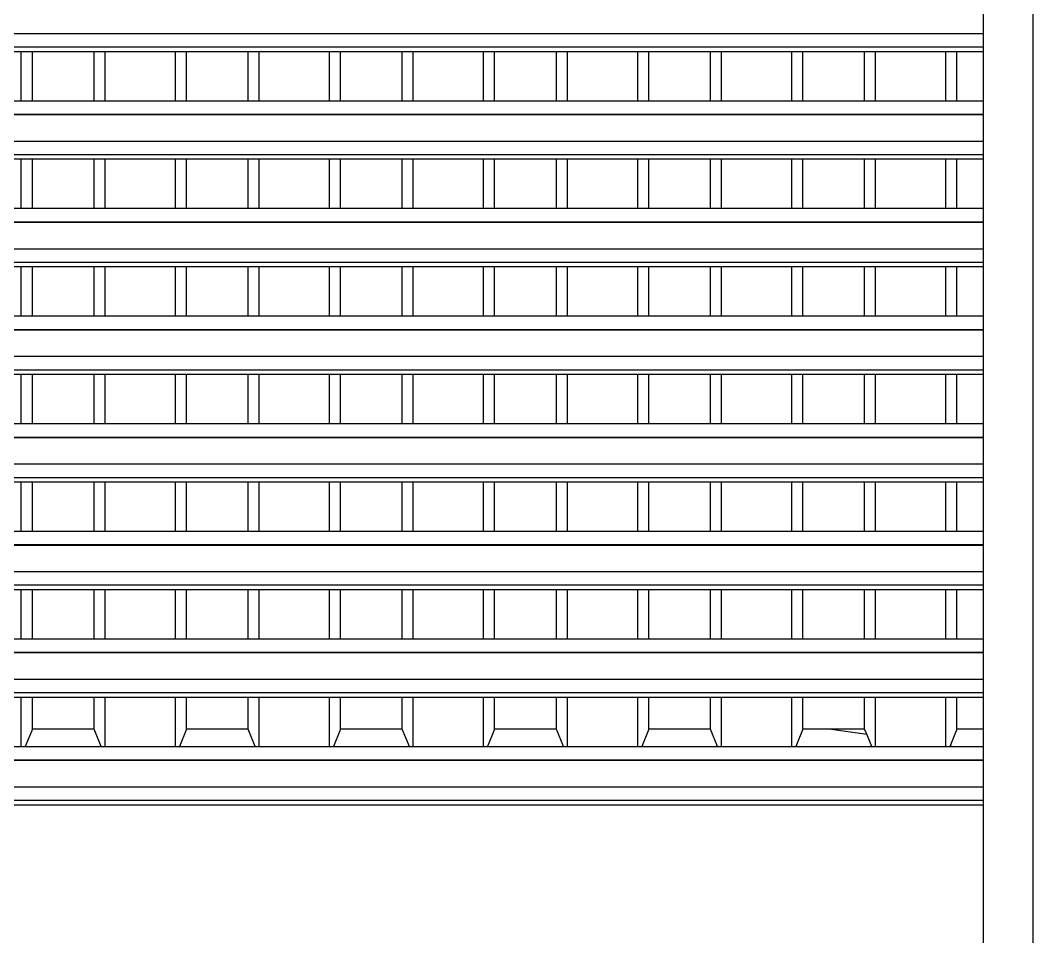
# Model space of a CAD drawing. Extents: x -92 to 92, y -11 to 21.
# Drawn here: x 10.872 to 12.727, y 7.076 to 8.756 of the extents above; entities that cross this region are included whole.
import ezdxf

# ---------------------------------------------------------------- set-up
doc = ezdxf.new("R2010")
doc.units = 0
doc.layers.get('0').update_dxf_attribs({"linetype": 'CONTINUOUS'})

msp = doc.modelspace()

# ---------------------------------------------------------------- linework, layer by layer
for p, q in [((12.7273, 9.6423), (12.7273, 3.7037)), ((12.6373, 8.7318), (12.6373, 8.7803)), ((10.0327, 8.7318), (12.6373, 8.7318)), ((12.6373, 8.7072), (12.6373, 8.7318)), ((10.0327, 8.7072), (12.6373, 8.7072)), ((12.6373, 8.699), (12.6373, 8.7072)), ((10.745, 8.699), (10.8738, 8.699)), ((10.8738, 8.6085), (10.8738, 8.699)), ((10.8738, 8.699), (10.894, 8.699)), ((10.894, 8.6085), (10.894, 8.699)), ((10.894, 8.699), (11.0072, 8.699)), ((11.0072, 8.6085), (11.0072, 8.699)), ((11.0072, 8.699), (11.0274, 8.699)), ((11.0274, 8.6085), (11.0274, 8.699)), ((11.0274, 8.699), (11.1562, 8.699)), ((11.1562, 8.6085), (11.1562, 8.699)), ((11.1562, 8.699), (11.1764, 8.699)), ((11.1764, 8.6085), (11.1764, 8.699)), ((11.1764, 8.699), (11.2896, 8.699)), ((11.2896, 8.6085), (11.2896, 8.699)), ((11.2896, 8.699), (11.3098, 8.699)), ((11.3098, 8.6085), (11.3098, 8.699)), ((11.3098, 8.699), (11.4386, 8.699)), ((11.4386, 8.6085), (11.4386, 8.699)), ((11.4386, 8.699), (11.4588, 8.699)), ((11.4588, 8.6085), (11.4588, 8.699)), ((11.4588, 8.699), (11.572, 8.699)), ((11.572, 8.6085), (11.572, 8.699)), ((11.572, 8.699), (11.5922, 8.699)), ((11.5922, 8.6085), (11.5922, 8.699)), ((11.5922, 8.699), (11.721, 8.699)), ((11.721, 8.6085), (11.721, 8.699)), ((11.721, 8.699), (11.7412, 8.699)), ((11.7412, 8.6085), (11.7412, 8.699)), ((11.7412, 8.699), (11.8544, 8.699)), ((11.8544, 8.6085), (11.8544, 8.699)), ((11.8544, 8.699), (11.8746, 8.699)), ((11.8746, 8.6085), (11.8746, 8.699)), ((11.8746, 8.699), (12.0035, 8.699)), ((12.0035, 8.6085), (12.0035, 8.699)), ((12.0035, 8.699), (12.0236, 8.699)), ((12.0236, 8.6085), (12.0236, 8.699)), ((12.0236, 8.699), (12.1368, 8.699)), ((12.1368, 8.6085), (12.1368, 8.699)), ((12.1368, 8.699), (12.157, 8.699)), ((12.157, 8.6085), (12.157, 8.699)), ((12.157, 8.699), (12.2859, 8.699)), ((12.2859, 8.6085), (12.2859, 8.699)), ((12.2859, 8.699), (12.306, 8.699)), ((12.306, 8.6085), (12.306, 8.699)), ((12.306, 8.699), (12.4193, 8.699)), ((12.4193, 8.6085), (12.4193, 8.699)), ((12.4193, 8.699), (12.4394, 8.699)), ((12.4394, 8.6085), (12.4394, 8.699)), ((12.4394, 8.699), (12.5683, 8.699)), ((12.5683, 8.6085), (12.5683, 8.699)), ((12.5683, 8.699), (12.5885, 8.699)), ((12.5885, 8.6085), (12.5885, 8.699)), ((12.5885, 8.699), (12.6373, 8.699)), ((12.6373, 8.6085), (12.6373, 8.699)), ((10.745, 8.6085), (10.8738, 8.6085)), ((10.8738, 8.6085), (10.894, 8.6085)), ((10.894, 8.6085), (11.0072, 8.6085)), ((11.0072, 8.6085), (11.0274, 8.6085)), ((11.0274, 8.6085), (11.1562, 8.6085)), ((11.1562, 8.6085), (11.1764, 8.6085)), ((11.1764, 8.6085), (11.2896, 8.6085)), ((11.2896, 8.6085), (11.3098, 8.6085)), ((11.3098, 8.6085), (11.4386, 8.6085)), ((11.4386, 8.6085), (11.4588, 8.6085)), ((11.4588, 8.6085), (11.572, 8.6085)), ((11.572, 8.6085), (11.5922, 8.6085)), ((11.5922, 8.6085), (11.721, 8.6085)), ((11.721, 8.6085), (11.7412, 8.6085)), ((11.7412, 8.6085), (11.8544, 8.6085)), ((11.8544, 8.6085), (11.8746, 8.6085)), ((11.8746, 8.6085), (12.0035, 8.6085)), ((12.0035, 8.6085), (12.0236, 8.6085)), ((12.0236, 8.6085), (12.1368, 8.6085)), ((12.1368, 8.6085), (12.157, 8.6085)), ((12.157, 8.6085), (12.2859, 8.6085)), ((12.2859, 8.6085), (12.306, 8.6085)), ((12.306, 8.6085), (12.4193, 8.6085)), ((12.4193, 8.6085), (12.4394, 8.6085)), ((12.4394, 8.6085), (12.5683, 8.6085)), ((12.5683, 8.6085), (12.5885, 8.6085)), ((12.5885, 8.6085), (12.6373, 8.6085)), ((12.6373, 8.5839), (12.6373, 8.6085)), ((10.0327, 8.5839), (12.6373, 8.5839)), ((10.0327, 8.583), (12.6373, 8.583)), ((12.6373, 8.583), (12.6373, 8.5839)), ((12.6373, 8.5346), (12.6373, 8.583)), ((10.0327, 8.5346), (12.6373, 8.5346)), ((12.6373, 8.5099), (12.6373, 8.5346)), ((10.0327, 8.5099), (12.6373, 8.5099)), ((10.745, 8.5017), (10.8738, 8.5017)), ((10.8738, 8.4113), (10.8738, 8.5017)), ((10.8738, 8.5017), (10.894, 8.5017)), ((10.894, 8.4113), (10.894, 8.5017)), ((10.894, 8.5017), (11.0072, 8.5017)), ((11.0072, 8.4113), (11.0072, 8.5017)), ((11.0072, 8.5017), (11.0274, 8.5017)), ((11.0274, 8.4113), (11.0274, 8.5017)), ((11.0274, 8.5017), (11.1562, 8.5017)), ((11.1562, 8.4113), (11.1562, 8.5017)), ((11.1562, 8.5017), (11.1764, 8.5017)), ((11.1764, 8.4113), (11.1764, 8.5017)), ((11.1764, 8.5017), (11.2896, 8.5017)), ((11.2896, 8.4113), (11.2896, 8.5017)), ((11.2896, 8.5017), (11.3098, 8.5017)), ((11.3098, 8.4113), (11.3098, 8.5017)), ((11.3098, 8.5017), (11.4386, 8.5017)), ((11.4386, 8.4113), (11.4386, 8.5017)), ((11.4386, 8.5017), (11.4588, 8.5017)), ((11.4588, 8.4113), (11.4588, 8.5017)), ((11.4588, 8.5017), (11.572, 8.5017)), ((11.572, 8.4113), (11.572, 8.5017)), ((11.572, 8.5017), (11.5922, 8.5017)), ((11.5922, 8.4113), (11.5922, 8.5017)), ((11.5922, 8.5017), (11.721, 8.5017)), ((11.721, 8.4113), (11.721, 8.5017)), ((11.721, 8.5017), (11.7412, 8.5017)), ((11.7412, 8.4113), (11.7412, 8.5017)), ((11.7412, 8.5017), (11.8544, 8.5017)), ((11.8544, 8.4113), (11.8544, 8.5017)), ((11.8544, 8.5017), (11.8746, 8.5017)), ((11.8746, 8.4113), (11.8746, 8.5017)), ((11.8746, 8.5017), (12.0035, 8.5017)), ((12.0035, 8.4113), (12.0035, 8.5017)), ((12.0035, 8.5017), (12.0236, 8.5017)), ((12.0236, 8.4113), (12.0236, 8.5017)), ((12.0236, 8.5017), (12.1368, 8.5017)), ((12.1368, 8.4113), (12.1368, 8.5017)), ((12.1368, 8.5017), (12.157, 8.5017)), ((12.157, 8.4113), (12.157, 8.5017)), ((12.157, 8.5017), (12.2859, 8.5017)), ((12.2859, 8.4113), (12.2859, 8.5017)), ((12.2859, 8.5017), (12.306, 8.5017)), ((12.306, 8.4113), (12.306, 8.5017)), ((12.306, 8.5017), (12.4193, 8.5017)), ((12.4193, 8.4113), (12.4193, 8.5017)), ((12.4193, 8.5017), (12.4394, 8.5017)), ((12.4394, 8.4113), (12.4394, 8.5017)), ((12.4394, 8.5017), (12.5683, 8.5017)), ((12.5683, 8.4113), (12.5683, 8.5017)), ((12.5683, 8.5017), (12.5885, 8.5017)), ((12.5885, 8.4113), (12.5885, 8.5017)), ((12.5885, 8.5017), (12.6373, 8.5017)), ((12.6373, 8.5017), (12.6373, 8.5099)), ((12.6373, 8.4113), (12.6373, 8.5017)), ((10.745, 8.4113), (10.8738, 8.4113)), ((10.8738, 8.4113), (10.894, 8.4113)), ((10.894, 8.4113), (11.0072, 8.4113)), ((11.0072, 8.4113), (11.0274, 8.4113)), ((11.0274, 8.4113), (11.1562, 8.4113)), ((11.1562, 8.4113), (11.1764, 8.4113)), ((11.1764, 8.4113), (11.2896, 8.4113)), ((11.2896, 8.4113), (11.3098, 8.4113)), ((11.3098, 8.4113), (11.4386, 8.4113)), ((11.4386, 8.4113), (11.4588, 8.4113)), ((11.4588, 8.4113), (11.572, 8.4113)), ((11.572, 8.4113), (11.5922, 8.4113)), ((11.5922, 8.4113), (11.721, 8.4113)), ((11.721, 8.4113), (11.7412, 8.4113)), ((11.7412, 8.4113), (11.8544, 8.4113)), ((11.8544, 8.4113), (11.8746, 8.4113)), ((11.8746, 8.4113), (12.0035, 8.4113)), ((12.0035, 8.4113), (12.0236, 8.4113)), ((12.0236, 8.4113), (12.1368, 8.4113)), ((12.1368, 8.4113), (12.157, 8.4113)), ((12.157, 8.4113), (12.2859, 8.4113)), ((12.2859, 8.4113), (12.306, 8.4113)), ((12.306, 8.4113), (12.4193, 8.4113)), ((12.4193, 8.4113), (12.4394, 8.4113)), ((12.4394, 8.4113), (12.5683, 8.4113)), ((12.5683, 8.4113), (12.5885, 8.4113)), ((12.5885, 8.4113), (12.6373, 8.4113)), ((12.6373, 8.3866), (12.6373, 8.4113)), ((10.0327, 8.3866), (12.6373, 8.3866)), ((10.0327, 8.3858), (12.6373, 8.3858)), ((12.6373, 8.3858), (12.6373, 8.3866)), ((12.6373, 8.3373), (12.6373, 8.3858)), ((10.0327, 8.3373), (12.6373, 8.3373)), ((12.6373, 8.3126), (12.6373, 8.3373)), ((10.0327, 8.3126), (12.6373, 8.3126)), ((12.6373, 8.3044), (12.6373, 8.3126)), ((10.745, 8.3044), (10.8738, 8.3044)), ((10.8738, 8.214), (10.8738, 8.3044)), ((10.8738, 8.3044), (10.894, 8.3044)), ((10.894, 8.214), (10.894, 8.3044)), ((10.894, 8.3044), (11.0072, 8.3044)), ((11.0072, 8.214), (11.0072, 8.3044)), ((11.0072, 8.3044), (11.0274, 8.3044)), ((11.0274, 8.214), (11.0274, 8.3044)), ((11.0274, 8.3044), (11.1562, 8.3044)), ((11.1562, 8.214), (11.1562, 8.3044)), ((11.1562, 8.3044), (11.1764, 8.3044)), ((11.1764, 8.214), (11.1764, 8.3044)), ((11.1764, 8.3044), (11.2896, 8.3044)), ((11.2896, 8.214), (11.2896, 8.3044)), ((11.2896, 8.3044), (11.3098, 8.3044)), ((11.3098, 8.214), (11.3098, 8.3044)), ((11.3098, 8.3044), (11.4386, 8.3044)), ((11.4386, 8.214), (11.4386, 8.3044)), ((11.4386, 8.3044), (11.4588, 8.3044)), ((11.4588, 8.214), (11.4588, 8.3044)), ((11.4588, 8.3044), (11.572, 8.3044)), ((11.572, 8.214), (11.572, 8.3044)), ((11.572, 8.3044), (11.5922, 8.3044)), ((11.5922, 8.214), (11.5922, 8.3044)), ((11.5922, 8.3044), (11.721, 8.3044)), ((11.721, 8.214), (11.721, 8.3044)), ((11.721, 8.3044), (11.7412, 8.3044)), ((11.7412, 8.214), (11.7412, 8.3044)), ((11.7412, 8.3044), (11.8544, 8.3044)), ((11.8544, 8.214), (11.8544, 8.3044)), ((11.8544, 8.3044), (11.8746, 8.3044)), ((11.8746, 8.214), (11.8746, 8.3044)), ((11.8746, 8.3044), (12.0035, 8.3044)), ((12.0035, 8.214), (12.0035, 8.3044)), ((12.0035, 8.3044), (12.0236, 8.3044)), ((12.0236, 8.214), (12.0236, 8.3044)), ((12.0236, 8.3044), (12.1368, 8.3044)), ((12.1368, 8.214), (12.1368, 8.3044)), ((12.1368, 8.3044), (12.157, 8.3044)), ((12.157, 8.214), (12.157, 8.3044)), ((12.157, 8.3044), (12.2859, 8.3044)), ((12.2859, 8.214), (12.2859, 8.3044)), ((12.2859, 8.3044), (12.306, 8.3044)), ((12.306, 8.214), (12.306, 8.3044)), ((12.306, 8.3044), (12.4193, 8.3044)), ((12.4193, 8.214), (12.4193, 8.3044)), ((12.4193, 8.3044), (12.4394, 8.3044)), ((12.4394, 8.214), (12.4394, 8.3044)), ((12.4394, 8.3044), (12.5683, 8.3044)), ((12.5683, 8.214), (12.5683, 8.3044)), ((12.5683, 8.3044), (12.5885, 8.3044)), ((12.5885, 8.214), (12.5885, 8.3044)), ((12.5885, 8.3044), (12.6373, 8.3044)), ((12.6373, 8.214), (12.6373, 8.3044)), ((10.745, 8.214), (10.8738, 8.214)), ((10.8738, 8.214), (10.894, 8.214)), ((10.894, 8.214), (11.0072, 8.214)), ((11.0072, 8.214), (11.0274, 8.214)), ((11.0274, 8.214), (11.1562, 8.214)), ((11.1562, 8.214), (11.1764, 8.214)), ((11.1764, 8.214), (11.2896, 8.214)), ((11.2896, 8.214), (11.3098, 8.214)), ((11.3098, 8.214), (11.4386, 8.214)), ((11.4386, 8.214), (11.4588, 8.214)), ((11.4588, 8.214), (11.572, 8.214)), ((11.572, 8.214), (11.5922, 8.214)), ((11.5922, 8.214), (11.721, 8.214)), ((11.721, 8.214), (11.7412, 8.214)), ((11.7412, 8.214), (11.8544, 8.214)), ((11.8544, 8.214), (11.8746, 8.214)), ((11.8746, 8.214), (12.0035, 8.214)), ((12.0035, 8.214), (12.0236, 8.214)), ((12.0236, 8.214), (12.1368, 8.214)), ((12.1368, 8.214), (12.157, 8.214)), ((12.157, 8.214), (12.2859, 8.214)), ((12.2859, 8.214), (12.306, 8.214)), ((12.306, 8.214), (12.4193, 8.214)), ((12.4193, 8.214), (12.4394, 8.214)), ((12.4394, 8.214), (12.5683, 8.214)), ((12.5683, 8.214), (12.5885, 8.214)), ((12.5885, 8.214), (12.6373, 8.214)), ((12.6373, 8.1893), (12.6373, 8.214)), ((10.0327, 8.1893), (12.6373, 8.1893)), ((10.0327, 8.1885), (12.6373, 8.1885)), ((12.6373, 8.1885), (12.6373, 8.1893)), ((12.6373, 8.14), (12.6373, 8.1885)), ((10.0327, 8.14), (12.6373, 8.14)), ((12.6373, 8.1153), (12.6373, 8.14)), ((10.0327, 8.1153), (12.6373, 8.1153)), ((12.6373, 8.1071), (12.6373, 8.1153)), ((10.745, 8.1071), (10.8738, 8.1071)), ((10.8738, 8.0167), (10.8738, 8.1071)), ((10.8738, 8.1071), (10.894, 8.1071)), ((10.894, 8.0167), (10.894, 8.1071)), ((10.894, 8.1071), (11.0072, 8.1071)), ((11.0072, 8.0167), (11.0072, 8.1071)), ((11.0072, 8.1071), (11.0274, 8.1071)), ((11.0274, 8.0167), (11.0274, 8.1071)), ((11.0274, 8.1071), (11.1562, 8.1071)), ((11.1562, 8.0167), (11.1562, 8.1071)), ((11.1562, 8.1071), (11.1764, 8.1071)), ((11.1764, 8.0167), (11.1764, 8.1071)), ((11.1764, 8.1071), (11.2896, 8.1071)), ((11.2896, 8.0167), (11.2896, 8.1071)), ((11.2896, 8.1071), (11.3098, 8.1071)), ((11.3098, 8.0167), (11.3098, 8.1071)), ((11.3098, 8.1071), (11.4386, 8.1071)), ((11.4386, 8.0167), (11.4386, 8.1071)), ((11.4386, 8.1071), (11.4588, 8.1071)), ((11.4588, 8.0167), (11.4588, 8.1071)), ((11.4588, 8.1071), (11.572, 8.1071)), ((11.572, 8.0167), (11.572, 8.1071)), ((11.572, 8.1071), (11.5922, 8.1071)), ((11.5922, 8.0167), (11.5922, 8.1071)), ((11.5922, 8.1071), (11.721, 8.1071)), ((11.721, 8.0167), (11.721, 8.1071)), ((11.721, 8.1071), (11.7412, 8.1071)), ((11.7412, 8.0167), (11.7412, 8.1071)), ((11.7412, 8.1071), (11.8544, 8.1071)), ((11.8544, 8.0167), (11.8544, 8.1071)), ((11.8544, 8.1071), (11.8746, 8.1071)), ((11.8746, 8.0167), (11.8746, 8.1071)), ((11.8746, 8.1071), (12.0035, 8.1071)), ((12.0035, 8.0167), (12.0035, 8.1071)), ((12.0035, 8.1071), (12.0236, 8.1071)), ((12.0236, 8.0167), (12.0236, 8.1071)), ((12.0236, 8.1071), (12.1368, 8.1071)), ((12.1368, 8.0167), (12.1368, 8.1071)), ((12.1368, 8.1071), (12.157, 8.1071)), ((12.157, 8.0167), (12.157, 8.1071)), ((12.157, 8.1071), (12.2859, 8.1071)), ((12.2859, 8.0167), (12.2859, 8.1071)), ((12.2859, 8.1071), (12.306, 8.1071)), ((12.306, 8.0167), (12.306, 8.1071)), ((12.306, 8.1071), (12.4193, 8.1071)), ((12.4193, 8.0167), (12.4193, 8.1071)), ((12.4193, 8.1071), (12.4394, 8.1071)), ((12.4394, 8.0167), (12.4394, 8.1071)), ((12.4394, 8.1071), (12.5683, 8.1071)), ((12.5683, 8.0167), (12.5683, 8.1071)), ((12.5683, 8.1071), (12.5885, 8.1071)), ((12.5885, 8.0167), (12.5885, 8.1071)), ((12.5885, 8.1071), (12.6373, 8.1071)), ((12.6373, 8.0167), (12.6373, 8.1071)), ((10.745, 8.0167), (10.8738, 8.0167)), ((10.8738, 8.0167), (10.894, 8.0167)), ((10.894, 8.0167), (11.0072, 8.0167)), ((11.0072, 8.0167), (11.0274, 8.0167)), ((11.0274, 8.0167), (11.1562, 8.0167)), ((11.1562, 8.0167), (11.1764, 8.0167)), ((11.1764, 8.0167), (11.2896, 8.0167)), ((11.2896, 8.0167), (11.3098, 8.0167)), ((11.3098, 8.0167), (11.4386, 8.0167)), ((11.4386, 8.0167), (11.4588, 8.0167)), ((11.4588, 8.0167), (11.572, 8.0167)), ((11.572, 8.0167), (11.5922, 8.0167)), ((11.5922, 8.0167), (11.721, 8.0167)), ((11.721, 8.0167), (11.7412, 8.0167)), ((11.7412, 8.0167), (11.8544, 8.0167)), ((11.8544, 8.0167), (11.8746, 8.0167)), ((11.8746, 8.0167), (12.0035, 8.0167)), ((12.0035, 8.0167), (12.0236, 8.0167)), ((12.0236, 8.0167), (12.1368, 8.0167)), ((12.1368, 8.0167), (12.157, 8.0167)), ((12.157, 8.0167), (12.2859, 8.0167)), ((12.2859, 8.0167), (12.306, 8.0167)), ((12.306, 8.0167), (12.4193, 8.0167)), ((12.4193, 8.0167), (12.4394, 8.0167)), ((12.4394, 8.0167), (12.5683, 8.0167)), ((12.5683, 8.0167), (12.5885, 8.0167)), ((12.5885, 8.0167), (12.6373, 8.0167)), ((12.6373, 7.992), (12.6373, 8.0167)), ((10.0327, 7.992), (12.6373, 7.992)), ((10.0327, 7.9912), (12.6373, 7.9912)), ((12.6373, 7.9912), (12.6373, 7.992)), ((12.6373, 7.9427), (12.6373, 7.9912)), ((10.0327, 7.9427), (12.6373, 7.9427)), ((12.6373, 7.9181), (12.6373, 7.9427)), ((10.0327, 7.9181), (12.6373, 7.9181)), ((10.745, 7.9098), (10.8738, 7.9098)), ((10.8738, 7.8194), (10.8738, 7.9098)), ((10.8738, 7.9098), (10.894, 7.9098)), ((10.894, 7.8194), (10.894, 7.9098)), ((10.894, 7.9098), (11.0072, 7.9098)), ((11.0072, 7.8194), (11.0072, 7.9098)), ((11.0072, 7.9098), (11.0274, 7.9098)), ((11.0274, 7.8194), (11.0274, 7.9098)), ((11.0274, 7.9098), (11.1562, 7.9098)), ((11.1562, 7.8194), (11.1562, 7.9098)), ((11.1562, 7.9098), (11.1764, 7.9098)), ((11.1764, 7.8194), (11.1764, 7.9098)), ((11.1764, 7.9098), (11.2896, 7.9098)), ((11.2896, 7.8194), (11.2896, 7.9098)), ((11.2896, 7.9098), (11.3098, 7.9098)), ((11.3098, 7.8194), (11.3098, 7.9098)), ((11.3098, 7.9098), (11.4386, 7.9098)), ((11.4386, 7.8194), (11.4386, 7.9098)), ((11.4386, 7.9098), (11.4588, 7.9098)), ((11.4588, 7.8194), (11.4588, 7.9098)), ((11.4588, 7.9098), (11.572, 7.9098)), ((11.572, 7.8194), (11.572, 7.9098)), ((11.572, 7.9098), (11.5922, 7.9098)), ((11.5922, 7.8194), (11.5922, 7.9098)), ((11.5922, 7.9098), (11.721, 7.9098)), ((11.721, 7.8194), (11.721, 7.9098)), ((11.721, 7.9098), (11.7412, 7.9098)), ((11.7412, 7.8194), (11.7412, 7.9098)), ((11.7412, 7.9098), (11.8544, 7.9098)), ((11.8544, 7.8194), (11.8544, 7.9098)), ((11.8544, 7.9098), (11.8746, 7.9098)), ((11.8746, 7.8194), (11.8746, 7.9098)), ((11.8746, 7.9098), (12.0035, 7.9098)), ((12.0035, 7.8194), (12.0035, 7.9098)), ((12.0035, 7.9098), (12.0236, 7.9098)), ((12.0236, 7.8194), (12.0236, 7.9098)), ((12.0236, 7.9098), (12.1368, 7.9098)), ((12.1368, 7.8194), (12.1368, 7.9098)), ((12.1368, 7.9098), (12.157, 7.9098)), ((12.157, 7.8194), (12.157, 7.9098)), ((12.157, 7.9098), (12.2859, 7.9098)), ((12.2859, 7.8194), (12.2859, 7.9098)), ((12.2859, 7.9098), (12.306, 7.9098)), ((12.306, 7.8194), (12.306, 7.9098)), ((12.306, 7.9098), (12.4193, 7.9098)), ((12.4193, 7.8194), (12.4193, 7.9098)), ((12.4193, 7.9098), (12.4394, 7.9098)), ((12.4394, 7.8194), (12.4394, 7.9098)), ((12.4394, 7.9098), (12.5683, 7.9098)), ((12.5683, 7.8194), (12.5683, 7.9098)), ((12.5683, 7.9098), (12.5885, 7.9098)), ((12.5885, 7.8194), (12.5885, 7.9098)), ((12.5885, 7.9098), (12.6373, 7.9098)), ((12.6373, 7.9098), (12.6373, 7.9181)), ((12.6373, 7.8194), (12.6373, 7.9098)), ((10.745, 7.8194), (10.8738, 7.8194)), ((10.8738, 7.8194), (10.894, 7.8194)), ((10.894, 7.8194), (11.0072, 7.8194)), ((11.0072, 7.8194), (11.0274, 7.8194)), ((11.0274, 7.8194), (11.1562, 7.8194)), ((11.1562, 7.8194), (11.1764, 7.8194)), ((11.1764, 7.8194), (11.2896, 7.8194)), ((11.2896, 7.8194), (11.3098, 7.8194)), ((11.3098, 7.8194), (11.4386, 7.8194)), ((11.4386, 7.8194), (11.4588, 7.8194)), ((11.4588, 7.8194), (11.572, 7.8194)), ((11.572, 7.8194), (11.5922, 7.8194)), ((11.5922, 7.8194), (11.721, 7.8194)), ((11.721, 7.8194), (11.7412, 7.8194)), ((11.7412, 7.8194), (11.8544, 7.8194)), ((11.8544, 7.8194), (11.8746, 7.8194)), ((11.8746, 7.8194), (12.0035, 7.8194)), ((12.0035, 7.8194), (12.0236, 7.8194)), ((12.0236, 7.8194), (12.1368, 7.8194)), ((12.1368, 7.8194), (12.157, 7.8194)), ((12.157, 7.8194), (12.2859, 7.8194)), ((12.2859, 7.8194), (12.306, 7.8194)), ((12.306, 7.8194), (12.4193, 7.8194)), ((12.4193, 7.8194), (12.4394, 7.8194)), ((12.4394, 7.8194), (12.5683, 7.8194)), ((12.5683, 7.8194), (12.5885, 7.8194)), ((12.5885, 7.8194), (12.6373, 7.8194)), ((12.6373, 7.7948), (12.6373, 7.8194)), ((10.0327, 7.7948), (12.6373, 7.7948)), ((10.0327, 7.7939), (12.6373, 7.7939)), ((12.6373, 7.7939), (12.6373, 7.7948)), ((12.6373, 7.7454), (12.6373, 7.7939)), ((10.0327, 7.7454), (12.6373, 7.7454)), ((12.6373, 7.7208), (12.6373, 7.7454)), ((10.0327, 7.7208), (12.6373, 7.7208)), ((12.6373, 7.7126), (12.6373, 7.7208)), ((10.745, 7.7126), (10.8738, 7.7126)), ((10.8738, 7.6221), (10.8738, 7.7126)), ((10.8738, 7.7126), (10.894, 7.7126)), ((10.894, 7.6221), (10.894, 7.7126)), ((10.894, 7.7126), (11.0072, 7.7126)), ((11.0072, 7.6221), (11.0072, 7.7126)), ((11.0072, 7.7126), (11.0274, 7.7126)), ((11.0274, 7.6221), (11.0274, 7.7126)), ((11.0274, 7.7126), (11.1562, 7.7126)), ((11.1562, 7.6221), (11.1562, 7.7126)), ((11.1562, 7.7126), (11.1764, 7.7126)), ((11.1764, 7.6221), (11.1764, 7.7126)), ((11.1764, 7.7126), (11.2896, 7.7126)), ((11.2896, 7.6221), (11.2896, 7.7126)), ((11.2896, 7.7126), (11.3098, 7.7126)), ((11.3098, 7.6221), (11.3098, 7.7126)), ((11.3098, 7.7126), (11.4386, 7.7126)), ((11.4386, 7.6221), (11.4386, 7.7126)), ((11.4386, 7.7126), (11.4588, 7.7126)), ((11.4588, 7.6221), (11.4588, 7.7126)), ((11.4588, 7.7126), (11.572, 7.7126)), ((11.572, 7.6221), (11.572, 7.7126)), ((11.572, 7.7126), (11.5922, 7.7126)), ((11.5922, 7.6221), (11.5922, 7.7126)), ((11.5922, 7.7126), (11.721, 7.7126)), ((11.721, 7.6221), (11.721, 7.7126)), ((11.721, 7.7126), (11.7412, 7.7126)), ((11.7412, 7.6221), (11.7412, 7.7126)), ((11.7412, 7.7126), (11.8544, 7.7126)), ((11.8544, 7.6221), (11.8544, 7.7126)), ((11.8544, 7.7126), (11.8746, 7.7126)), ((11.8746, 7.6221), (11.8746, 7.7126)), ((11.8746, 7.7126), (12.0035, 7.7126)), ((12.0035, 7.6221), (12.0035, 7.7126)), ((12.0035, 7.7126), (12.0236, 7.7126)), ((12.0236, 7.6221), (12.0236, 7.7126)), ((12.0236, 7.7126), (12.1368, 7.7126)), ((12.1368, 7.6221), (12.1368, 7.7126)), ((12.1368, 7.7126), (12.157, 7.7126)), ((12.157, 7.6221), (12.157, 7.7126)), ((12.157, 7.7126), (12.2859, 7.7126)), ((12.2859, 7.6221), (12.2859, 7.7126)), ((12.2859, 7.7126), (12.306, 7.7126)), ((12.306, 7.6221), (12.306, 7.7126)), ((12.306, 7.7126), (12.4193, 7.7126)), ((12.4193, 7.6221), (12.4193, 7.7126)), ((12.4193, 7.7126), (12.4394, 7.7126)), ((12.4394, 7.6221), (12.4394, 7.7126)), ((12.4394, 7.7126), (12.5683, 7.7126)), ((12.5683, 7.6221), (12.5683, 7.7126)), ((12.5683, 7.7126), (12.5885, 7.7126)), ((12.5885, 7.6221), (12.5885, 7.7126)), ((12.5885, 7.7126), (12.6373, 7.7126)), ((12.6373, 7.6221), (12.6373, 7.7126)), ((10.745, 7.6221), (10.8738, 7.6221)), ((10.8738, 7.6221), (10.894, 7.6221)), ((10.894, 7.6221), (11.0072, 7.6221)), ((11.0072, 7.6221), (11.0274, 7.6221)), ((11.0274, 7.6221), (11.1562, 7.6221)), ((11.1562, 7.6221), (11.1764, 7.6221)), ((11.1764, 7.6221), (11.2896, 7.6221)), ((11.2896, 7.6221), (11.3098, 7.6221)), ((11.3098, 7.6221), (11.4386, 7.6221)), ((11.4386, 7.6221), (11.4588, 7.6221)), ((11.4588, 7.6221), (11.572, 7.6221)), ((11.572, 7.6221), (11.5922, 7.6221)), ((11.5922, 7.6221), (11.721, 7.6221)), ((11.721, 7.6221), (11.7412, 7.6221)), ((11.7412, 7.6221), (11.8544, 7.6221)), ((11.8544, 7.6221), (11.8746, 7.6221)), ((11.8746, 7.6221), (12.0035, 7.6221)), ((12.0035, 7.6221), (12.0236, 7.6221)), ((12.0236, 7.6221), (12.1368, 7.6221)), ((12.1368, 7.6221), (12.157, 7.6221)), ((12.157, 7.6221), (12.2859, 7.6221)), ((12.2859, 7.6221), (12.306, 7.6221)), ((12.306, 7.6221), (12.4193, 7.6221)), ((12.4193, 7.6221), (12.4394, 7.6221)), ((12.4394, 7.6221), (12.5683, 7.6221)), ((12.5683, 7.6221), (12.5885, 7.6221)), ((12.5885, 7.6221), (12.6373, 7.6221)), ((12.6373, 7.5975), (12.6373, 7.6221)), ((10.0327, 7.5975), (12.6373, 7.5975)), ((10.0327, 7.5967), (12.6373, 7.5967)), ((12.6373, 7.5967), (12.6373, 7.5975)), ((12.6373, 7.5482), (12.6373, 7.5967)), ((10.0327, 7.5482), (12.6373, 7.5482)), ((12.6373, 7.5235), (12.6373, 7.5482)), ((10.0327, 7.5235), (12.6373, 7.5235)), ((10.745, 7.5153), (10.8738, 7.5153)), ((10.8738, 7.4249), (10.8738, 7.5153)), ((10.8738, 7.5153), (10.894, 7.5153)), ((10.894, 7.4565), (10.894, 7.5153)), ((10.894, 7.5153), (11.0072, 7.5153)), ((11.0072, 7.4565), (11.0072, 7.5153)), ((11.0072, 7.5153), (11.0274, 7.5153)), ((11.0274, 7.4249), (11.0274, 7.5153)), ((11.0274, 7.5153), (11.1562, 7.5153)), ((11.1562, 7.4249), (11.1562, 7.5153)), ((11.1562, 7.5153), (11.1764, 7.5153)), ((11.1764, 7.4565), (11.1764, 7.5153)), ((11.1764, 7.5153), (11.2896, 7.5153)), ((11.2896, 7.4565), (11.2896, 7.5153)), ((11.2896, 7.5153), (11.3098, 7.5153)), ((11.3098, 7.4249), (11.3098, 7.5153)), ((11.3098, 7.5153), (11.4386, 7.5153)), ((11.4386, 7.4249), (11.4386, 7.5153)), ((11.4386, 7.5153), (11.4588, 7.5153)), ((11.4588, 7.4565), (11.4588, 7.5153)), ((11.4588, 7.5153), (11.572, 7.5153)), ((11.572, 7.4565), (11.572, 7.5153)), ((11.572, 7.5153), (11.5922, 7.5153)), ((11.5922, 7.4249), (11.5922, 7.5153)), ((11.5922, 7.5153), (11.721, 7.5153)), ((11.721, 7.4249), (11.721, 7.5153)), ((11.721, 7.5153), (11.7412, 7.5153)), ((11.7412, 7.4565), (11.7412, 7.5153)), ((11.7412, 7.5153), (11.8544, 7.5153)), ((11.8544, 7.4565), (11.8544, 7.5153)), ((11.8544, 7.5153), (11.8746, 7.5153)), ((11.8746, 7.4249), (11.8746, 7.5153)), ((11.8746, 7.5153), (12.0035, 7.5153)), ((12.0035, 7.4249), (12.0035, 7.5153)), ((12.0035, 7.5153), (12.0236, 7.5153)), ((12.0236, 7.4565), (12.0236, 7.5153)), ((12.0236, 7.5153), (12.1368, 7.5153)), ((12.1368, 7.4565), (12.1368, 7.5153)), ((12.1368, 7.5153), (12.157, 7.5153)), ((12.157, 7.4249), (12.157, 7.5153)), ((12.157, 7.5153), (12.2859, 7.5153)), ((12.2859, 7.4249), (12.2859, 7.5153)), ((12.2859, 7.5153), (12.306, 7.5153)), ((12.306, 7.4565), (12.306, 7.5153)), ((12.306, 7.5153), (12.4193, 7.5153)), ((12.4193, 7.4565), (12.4193, 7.5153)), ((12.4193, 7.5153), (12.4394, 7.5153)), ((12.4394, 7.4249), (12.4394, 7.5153)), ((12.4394, 7.5153), (12.5683, 7.5153)), ((12.5683, 7.4249), (12.5683, 7.5153)), ((12.5683, 7.5153), (12.5885, 7.5153)), ((12.5885, 7.4565), (12.5885, 7.5153)), ((12.5885, 7.5153), (12.6373, 7.5153)), ((12.6373, 7.5153), (12.6373, 7.5235)), ((12.6373, 7.4565), (12.6373, 7.5153)), ((10.894, 7.4565), (10.881, 7.4249)), ((11.0072, 7.4565), (10.894, 7.4565)), ((11.0201, 7.4249), (11.0072, 7.4565)), ((11.1764, 7.4565), (11.1635, 7.4249)), ((11.2896, 7.4565), (11.1764, 7.4565)), ((11.3025, 7.4249), (11.2896, 7.4565)), ((11.4588, 7.4565), (11.4459, 7.4249)), ((11.572, 7.4565), (11.4588, 7.4565)), ((11.585, 7.4249), (11.572, 7.4565)), ((11.7412, 7.4565), (11.7283, 7.4249)), ((11.8544, 7.4565), (11.7412, 7.4565)), ((11.8674, 7.4249), (11.8544, 7.4565)), ((12.0236, 7.4565), (12.0107, 7.4249)), ((12.1368, 7.4565), (12.0236, 7.4565)), ((12.1498, 7.4249), (12.1368, 7.4565)), ((12.306, 7.4565), (12.2931, 7.4249)), ((12.3587, 7.4565), (12.306, 7.4565)), ((12.3587, 7.4565), (12.423, 7.4475)), ((12.4193, 7.4565), (12.3587, 7.4565)), ((12.423, 7.4475), (12.4193, 7.4565)), ((12.4322, 7.4249), (12.423, 7.4475)), ((12.5885, 7.4565), (12.576, 7.426)), ((12.6373, 7.4565), (12.5885, 7.4565)), ((12.6373, 7.4249), (12.6373, 7.4565)), ((10.745, 7.4249), (10.8738, 7.4249)), ((10.8738, 7.4249), (10.881, 7.4249)), ((10.881, 7.4249), (11.0201, 7.4249)), ((11.0201, 7.4249), (11.0274, 7.4249)), ((11.0274, 7.4249), (11.1562, 7.4249)), ((11.1562, 7.4249), (11.1635, 7.4249)), ((11.1635, 7.4249), (11.3025, 7.4249)), ((11.3025, 7.4249), (11.3098, 7.4249)), ((11.3098, 7.4249), (11.4386, 7.4249)), ((11.4386, 7.4249), (11.4459, 7.4249)), ((11.4459, 7.4249), (11.585, 7.4249)), ((11.585, 7.4249), (11.5922, 7.4249)), ((11.5922, 7.4249), (11.721, 7.4249)), ((11.721, 7.4249), (11.7283, 7.4249)), ((11.7283, 7.4249), (11.8674, 7.4249)), ((11.8674, 7.4249), (11.8746, 7.4249)), ((11.8746, 7.4249), (12.0035, 7.4249)), ((12.0035, 7.4249), (12.0107, 7.4249)), ((12.0107, 7.4249), (12.1498, 7.4249)), ((12.1498, 7.4249), (12.157, 7.4249)), ((12.157, 7.4249), (12.2859, 7.4249)), ((12.2859, 7.4249), (12.2931, 7.4249)), ((12.2931, 7.4249), (12.4322, 7.4249)), ((12.4322, 7.4249), (12.4394, 7.4249)), ((12.4394, 7.4249), (12.5683, 7.4249)), ((12.5683, 7.4249), (12.5755, 7.4249)), ((12.576, 7.426), (12.5755, 7.4249)), ((12.5755, 7.4249), (12.5838, 7.4249)), ((12.576, 7.426), (12.5838, 7.4249)), ((12.5838, 7.4249), (12.6373, 7.4249)), ((12.6373, 7.4002), (12.6373, 7.4249)), ((10.0327, 7.4002), (12.6373, 7.4002)), ((10.0327, 7.3994), (12.6373, 7.3994)), ((12.6373, 7.3994), (12.6373, 7.4002)), ((12.6373, 7.3509), (12.6373, 7.3994)), ((10.0327, 7.3509), (12.6373, 7.3509)), ((12.6373, 7.3262), (12.6373, 7.3509)), ((10.0327, 7.3262), (12.6373, 7.3262)), ((10.0327, 7.318), (12.6373, 7.318)), ((12.6373, 7.318), (12.6373, 7.3262)), ((12.6373, 5.7757), (12.6373, 7.318))]:
    msp.add_line(p, q)

doc.saveas('drawing.dxf')
